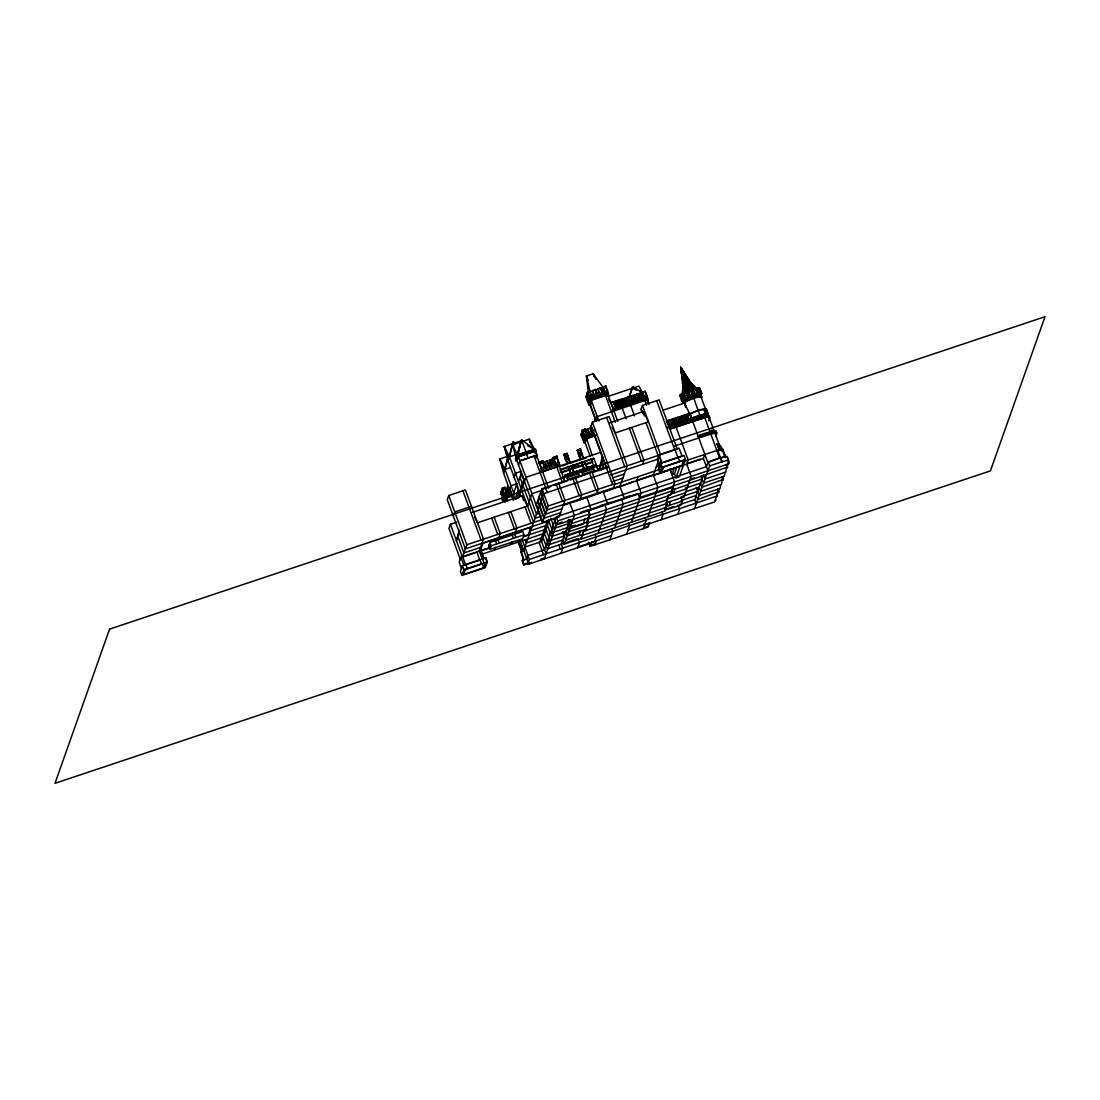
<?xml version="1.0" encoding="UTF-8"?>
<svg xmlns="http://www.w3.org/2000/svg" width="1100" height="1100" viewBox="0 0 1100 1100"><rect width="100%" height="100%" fill="white"/><g stroke="black" fill="none" stroke-linecap="round" stroke-linejoin="round"><path stroke-width="1.5" d="M683.114 392.288L682.743 380.985M564.795 476.107L565.18 475.049L576.854 471.144L579.507 475.489L567.82 479.394L565.18 475.049M576.482 472.203L576.854 471.144M579.824 471.089L580.195 470.03L591.882 466.125L594.523 470.47L582.849 474.375L580.195 470.03M591.498 467.197L591.882 466.125M594.839 466.07L594.921 465.259L587.207 467.844M558.429 465.135L558.951 462.385L556.696 456.239L553.355 457.353L552.764 458.824L553.066 459.649L555.844 458.714M668.305 425.865L699.985 415.291A9.79 1.87 -20.2 0 1 706.241 413.779L708.263 413.999L708.125 416.405A8.91 1.705 -20.2 0 0 698.321 417.931M558.649 464.516L558.951 462.385L540.595 468.518M591.759 396.179L589.944 391.256L587.441 392.095L590.618 398.585L607.296 393.002L607.612 390.885L605.798 385.962L603.295 386.801L602.841 388.066M520.644 477.647L521.592 471.185L515.474 473.234L514.099 477.139M688.215 390.734L690.03 395.656L681.601 400.4L683.898 401.473A8.91 1.705 -20.2 0 1 688.696 398.296L697.043 395.519L697.4 393.236L695.599 388.314L683.348 392.741L685.699 397.609L685.107 395.973L683.471 396.935L684.86 396.646M520.891 441.911L516.354 459.058L524.494 481.209L520.602 490.119L521.441 489.844M507.732 457.875L503.621 473.275L512.944 498.63M508.874 457.641L508.062 460.735L504.226 446.476L512.572 443.685L508.062 460.735L520.135 493.543L517.77 498.135M456.803 539.165L459.099 530.104M507.678 458.81L504.996 469.37L514.058 493.969M508.062 460.735L508.819 457.71M517.88 453.021L519.791 445.486M599.046 469.906L602.484 456.321M511.748 446.793L512.572 443.685M518.004 452.829L519.654 446.6M697.043 395.519L698.651 395.257L699.339 392.934L697.538 388.011L695.599 389.043L689.686 382.388L680.776 367.524L683.1 385.371L682.619 392.123L687.803 388.699L692.587 387.241L695.296 387.53L690.553 382.663L680.776 367.524L683.389 385.467M632.789 386.691L629.131 397.127L632.789 386.691L642.482 392.672L643.692 395.945L641.754 396.605L640.942 394.405M490.201 547.814L479.146 551.499L483.519 539.165L465.41 489.954L448.717 495.522L447.26 499.634L465.369 548.859L548.817 520.987L553.341 533.28M456.692 522.156L450.395 524.26L448.938 528.371L460.433 559.625M453.296 516.038L454.754 511.926L471.446 506.357M456.431 540.678L459.332 532.455M479.297 551.086L482.309 559.295L483.986 558.731L480.961 550.536L460.941 557.219L459.195 562.155L461.711 568.989M475.076 552.86L462.467 557.081L466.826 544.748L448.717 495.522M462.426 565.565L460.391 571.326L461.904 575.424L485.265 567.627L487.3 561.866L485.801 557.769L462.426 565.565L463.939 569.676L461.904 575.424M511.871 445.638L513.26 441.732L515.831 443.644M509.121 490.243L506.069 491.164L506.935 493.144L504.859 487.3L502.356 488.125L504.02 495.151M500.899 492.896L500.913 494.533L502.659 488.95M501.064 492.442L501.366 491.576L501.669 492.401M501.531 491.123L501.834 490.256L502.136 491.081M480.961 550.536L483.34 557.783M501.586 493.68L503.772 500.857L505.285 502.013L506.743 497.901L512.311 496.045M502.741 490.394L505.464 488.936M504.859 487.3L505.161 488.111M520.163 443.974L521.62 439.862L534.49 449.377L531.987 450.216M517.041 455.029L515.446 459.553L516.051 461.189L517.646 456.665L517.041 455.029L535.398 448.896L536.002 450.533L534.93 453.544M505.615 487.877L505.629 489.514L505.615 487.877L501.985 489.816L505.918 488.689M502.879 498.396L503.553 496.457M504.254 494.491L503.786 495.797L501.916 489.404L504.212 495.66M502.562 500.514L504.322 495.591L503.717 493.941L501.971 498.877L502.562 500.514L504.79 499.771M505.931 490.93L508.97 488.895M507.457 487.259L507.471 488.895L510.098 487.3M516.918 460.804L518.375 456.692L535.48 450.986L536.993 455.084L536.14 457.476M506.371 491.397L505.244 489.555M503.47 500.033L505.079 495.509L511.197 493.474M503.772 500.857L505.381 496.334L502.356 488.125M509.053 488.043L513.384 500.335M488.647 546.095L489.913 542.52L522.775 531.548L523.985 534.834L522.569 538.808L489.857 549.381L488.647 546.095L490.325 545.545M509.272 489.72L508.819 491.123L507.54 486.406L509.644 492.14L509.011 490.6L506.344 491.494M509.506 490.091L511.033 485.774L517.151 483.725M518.43 464.901L519.874 460.79L536.993 455.084M485.801 557.769L487.011 562.691M489.857 549.381L491.123 545.806L489.913 542.52M483.739 567.765L485.485 562.829L465.465 569.525L463.719 574.461L483.739 567.765L482.24 563.668M526.226 451.962L527.01 454.712M494.381 550.041L495.357 547.291M498.754 537.707L500.211 533.596L494.175 517.192M518.499 481.429L521.4 473.206L536.498 514.223L539.646 513.164M518.086 490.545L515.034 499.18L513.219 494.257L516.271 485.623L519.447 492.112L518.004 496.224M516.148 499.373L518.691 492.181L519.296 493.817M520.905 488.001L523.82 479.779M518.595 497.86L525.882 477.304L600.518 452.375M535.026 451.22L518.334 456.803L512.545 444.703L529.237 439.134L534.49 449.377L527.697 445.651M534.064 456.06L545.545 487.479M519.846 460.9L536.539 455.331L537.048 458.329M538.945 462.536L539.138 463.664L538.945 462.536L543.111 461.147L543.056 462.99M539.096 462.303L542.506 460.982L544.692 467.335L546.947 466.4M511.074 544.459L512.05 541.723M515.446 532.125L516.89 528.014L510.854 511.61M542.506 460.982L539.99 462.536M542.754 462.179L543.111 461.147M543.881 466.304L542.96 462.206M474.499 516.849L477.482 522.761L527.546 506.041L531.919 493.707L541.365 490.545M551.279 464.956L549.038 465.877L547.305 460.763L544.844 462.303L546.04 465.589L546.342 464.764M544.17 465.493L546.26 464.97M547.002 461.574L547.305 460.763M555.624 463.499L553.382 464.434L551.636 459.305L549.175 460.859L550.385 464.131L548.254 464.75M548.501 464.035L550.605 463.513M550.041 463.829L550.33 463.004L548.158 463.732M551.348 460.13L551.636 459.305M550.385 464.131L550.674 463.32M536.14 505.189L541.956 488.744L608.712 466.455L593.257 472.34M553.506 457.765L553.217 458.59L555.445 457.848M553.066 459.649L553.121 457.806L557.301 456.404L557.232 458.26M530.901 563.434L531.259 562.416L523.751 564.919L522.239 560.821L523.916 560.257L520.891 552.062L523.683 550.399L543.771 493.666L677.284 449.075L659.175 399.864L642.482 405.433L641.039 409.544L642.125 412.527M553.52 459.401L553.809 458.59M552.846 462.591L554.95 462.069M520.891 552.062L522.019 550.962L518.732 542.011M556.408 457.064L556.696 456.239M555.019 461.862L554.73 462.688L553.066 458.178L555.294 457.435M556.93 457.435L557.301 456.404M522.239 560.821L526.707 558.607L527.862 555.321L544.555 549.739L555.72 518.224M523.916 560.257L521.18 551.237M523.751 564.919L522.527 559.996M564.039 454.396L565.757 460.584L564.039 454.396L567.16 453.351L568.879 459.539L566.692 453.599L567.696 457.408M566.995 463.045L564.424 454.369L566.225 460.336M588.555 395.161L585.832 396.619L587.648 401.541L589.16 402.696L588.555 401.046M589.036 397.623L587.441 392.095M527.918 563.53L527.56 564.561L591.085 543.152M524.04 564.094L528.22 562.705L529.375 559.419L522.101 539.66M558.649 483.175L564.987 500.39L559.171 516.835L542.479 522.418L548.295 505.973L541.956 488.744M565.428 458.164L567.889 456.857M567.16 453.351L563.764 455.166M589.944 391.256L586.438 375.994L593.12 373.766L603.075 387.406L604.285 390.692L603.446 390.967L602.236 387.695M587.648 401.541L589.243 397.018L607.612 390.885L606.691 393.47M597.094 394.391L595.279 389.469L592.391 390.981L593.601 394.268L590.934 395.147L590.123 392.961M640.819 393.223L642.482 392.672L638.894 386.114L608.011 396.426L608.204 392.521L589.848 398.654L588.252 403.178L588.857 404.814L591.635 403.893M541.324 537.982L540.169 541.269L541.832 540.719M588.857 404.814L590.452 400.29L589.848 398.654M546.067 553.836L541.544 541.544L549.175 519.956L547.511 520.506M595.279 389.469L596.269 393.374L598.936 392.48L597.74 389.194L600.627 387.681L602.429 392.604M581.996 430.925L585.626 428.986L585.64 430.623L582.299 431.736L581.996 430.925L585.929 429.811M580.924 434.17L583.248 439.299M582.299 430.265L585.021 428.821L587.139 434.555M581.212 434.83L580.91 435.655L580.91 434.005L583.027 439.918L584.76 440.454L585.365 442.104M582.587 430.925L582.134 432.41L583.949 437.332M582.752 431.502L585.255 430.664M596.269 393.374L599.156 391.861M577.39 449.941L579.109 456.129L577.39 449.941L580.511 448.896L582.23 455.084L580.044 449.144L580.649 451.866M585.021 428.821L586.314 433.538M580.346 458.59L577.775 449.9L579.769 455.317M585.337 429.811L585.626 428.986M600.627 387.681L601.618 391.586M583.027 439.918L584.636 435.394L582.519 429.66M540.911 560.092L541.269 559.061L544.61 557.947M578.779 453.709L581.24 452.389M580.511 448.896L577.115 450.711M593.876 434.335L585.998 436.961L584.636 435.394L592.144 432.891L590.329 427.969L587.606 429.413L588.816 432.699L586.534 432.919M575.19 465.245L574.324 467.706L573.114 464.434M585.241 437.03L583.632 441.554L584.237 443.204L585.832 438.68L585.241 437.03L594.248 434.019M585.145 442.709L586.602 438.598L596.062 435.449M588.734 432.493L586.438 432.712M590.329 427.969L590.92 430.774M622.023 486.021L619.795 486.764L627.22 465.795L609.111 416.584L592.419 422.152L590.961 426.264L606.334 468.022M544.252 558.979L557.714 520.946L556.201 516.849L706.406 466.689L708.125 461.808L722.315 457.119A8.374 1.595 -20.2 0 1 727.471 457.05L728.475 459.772M604.051 391.353L604.505 390.074L601.824 390.967M605.798 385.962L606.389 388.768M578.531 464.131L577.651 466.592L576.854 464.406M595.196 419.1L595.65 421.149L597.259 416.625L648.23 399.424L647.625 397.774L612.576 409.489L613.112 411.331L612.576 409.489M595.114 419.953L595.416 420.777M566.39 504.598L566.679 503.772L562.389 505.216M569.731 503.484L570.089 502.453M573.21 501.957L584.898 498.053M563.942 532.359L566.486 535.219L565.62 531.836L568.521 523.614M568.494 519.502L569.58 526.487L575.341 525.25M623.136 404.112L621.321 399.19L610.995 402.641L613.498 401.803L615.312 406.725M592.35 455.826L586.602 438.598M570.35 527.643L567.724 535.04L566.445 531.548L569.36 523.325L551.829 529.183M613.498 401.803L614.089 404.607M591.869 459.388L592.391 462.399L586.025 464.516M560.464 469.439L593.849 458.288L560.175 470.264M560.931 553.41L562.76 548.268L561.248 544.17L564.163 535.947L547.47 541.516M580.25 530.86L583.88 530.159L580.896 538.587L564.217 544.156L567.408 535.109L580.759 530.654L579.013 535.59M580.223 498.933L581.68 494.821L575.341 477.592M619.245 405.419L617.43 400.496L615.271 401.761L616.481 405.047L614.707 405.089M617.43 400.496L618.42 404.388L620.579 403.123L618.42 404.388M586.781 496.884L591.085 509.809M627.014 402.82L625.212 397.897L623.04 399.163L624.25 402.449L622.311 403.095L621.321 399.19M588.225 496.939L599.913 493.047M622.311 403.095L624.47 401.83M598.895 470.8L603.034 459.071M630.905 401.514L629.09 396.591L626.931 397.87L628.141 401.143L626.202 401.789L625.391 399.603M636.625 480.783L641.163 493.075L639.554 497.599L672.939 486.461L673.241 487.272L670.464 495.082L587.029 522.954L589.793 515.144L588.129 509.809L580.539 512.352M584.842 519.145L583.096 524.081L569.745 528.536L574.406 515.377L569.869 503.071M596.654 492.924L597.011 491.906M634.796 400.221L632.981 395.299L630.822 396.564L632.033 399.85L630.3 399.877M577.624 547.827L579.439 542.699L577.94 538.587L547.704 548.694M588.129 509.809L589.627 513.92L586.644 522.349L570.034 527.711L568.947 520.74M596.915 493.364L598.373 489.252L592.034 472.024L576.565 477.909M686.702 464.062L691.226 476.355L683.939 496.911L667.26 502.494L664.799 511.115L581.35 538.986L583.811 530.365L585.475 529.801L588.39 521.579L585.777 530.626L585.475 529.801M632.981 395.299L633.971 399.19M638.688 398.915L636.873 394.006L634.714 395.271L635.924 398.544L634.191 398.585M636.873 394.006L637.862 397.897L639.801 397.251L638.605 393.965L640.764 392.7L642.579 397.623M603.474 491.315L603.102 492.332L605.33 491.59M610.239 472.189L610.527 471.364M606.444 491.219L620.084 485.939M612.507 409.695L646.717 398.269L647.02 396.138L645.205 391.215L642.482 392.672L639.554 391.435M641.754 396.605L643.692 395.945M628.059 530.076L649.632 522.871L648.175 526.982L589.916 546.452L591.374 542.341M645.205 391.215L645.796 394.02M594.674 541.227L596.131 537.116L595.127 534.38M592.419 422.152L615.051 483.67L613.594 487.781L546.837 510.084L540.513 492.855M598.043 533.418L606.485 509.575L604.808 504.24L600.256 505.766M646.332 398.076L647.02 396.138L612.81 407.564L613.332 409.406L607.901 394.652L591.223 400.221L589.765 404.332L595.801 420.736M594.825 544.995L596.351 540.678M647.158 402.435L648.23 399.424M623.136 485.65L633.435 481.484L633.146 482.309M614.721 527.849L623.164 503.993L621.5 498.671M609.84 539.976L612.824 531.548L611.82 528.811M636.487 481.195L638.082 476.671M642.455 464.337L643.913 460.226L631.84 427.419M626.533 534.394L629.516 525.965L628.513 523.243M631.414 522.266L639.856 498.424L638.041 493.501L622.875 498.575M671.852 425.232L670.271 419.691L668.168 420.929L669.364 424.215M663.671 462.467L682.11 456.308L679.099 448.112L659.079 454.795L657.319 459.731L659.835 466.565M675.634 423.967L674.039 418.426L671.935 419.678L673.145 422.95L671.467 422.964M669.969 425.851L668.374 420.324M657.896 462.248L653.166 475.612L655.394 474.87M674.039 418.426L674.616 421.231M679.401 422.703L677.806 417.175L675.702 418.413L676.913 421.699L675.249 421.712M673.75 424.6L672.155 419.059M656.507 474.499L681.876 465.341L683.623 460.405L663.602 467.101L661.856 472.038M677.023 466.524L674.479 473.715L675.991 477.826L679.332 476.712L685.438 459.442L683.925 455.345L660.564 463.141L658.529 468.902L660.041 473L683.402 465.19M677.806 417.175L678.796 421.066M679.016 420.447L680.68 420.434L679.47 417.161L681.574 415.91L683.169 421.451M677.518 423.335L675.923 417.794M660.041 473L662.076 467.239L660.564 463.141M691.68 393.553L690.704 389.647L688.077 390.61L690.03 395.656M682.165 418.715L681.574 415.91M643.211 528.825L646.195 520.396L645.191 517.66M684.461 419.183L682.564 419.801L684.461 419.183L683.251 415.896L685.355 414.645L686.95 420.186M681.285 422.07L679.69 416.543M648.106 516.697L657.841 487.506L653.317 475.2M692.161 419.925L689.824 413.16L687.321 413.985L688.311 417.89L686.345 418.55L685.355 414.645M692.973 389.139L694.788 394.061L692.436 394.776L690.704 389.647M685.053 420.819L683.471 415.277M686.345 418.55L688.531 417.271M689.054 415.319L689.824 413.16M569.979 519.502L571.491 523.6L588.184 518.031L588.486 518.842L671.921 490.971L674.534 481.938L670.148 469.219M688.916 419.526L687.321 413.985M690.841 420.337L691.639 418.082M674.479 473.715L671.976 474.554L674.52 467.362M689.026 415.415A8.91 1.705 -20.2 0 1 698.101 410.575L698.17 410.369M550.385 533.294L567.902 527.436L569.415 531.548L586.933 525.69L587.235 526.515L667.342 499.757L668.498 494.821L665.885 503.869M661.072 519.956L662.888 514.827L661.884 512.091M664.923 509.066L665.803 506.605L682.495 501.022L680.982 496.925L697.675 491.356M666.284 505.23L667.26 502.494M675.991 477.826L680.061 466.317M669.144 505.491L670.587 501.38M674.96 489.046L673.502 493.158L673.049 491.92M695.283 417.12L699.985 415.291C699.902 420.489 709.335 411.194 709.541 417.794L709.046 418.454L709.046 417.147L714.477 431.915L715.963 431.296L716.554 432.933L710.779 433.964L674.534 446.078M700.686 416.9L701.112 418.77A8.91 1.705 -20.2 0 1 703.244 418.124M686.551 464.461L688.146 459.951L674.877 423.857M715.619 436.191L716.746 433.001L716.155 431.351C706.819 430.746 682.22 442.172 711.095 432.107M698.803 437.965L698.335 435.944M708.936 416.158L709.761 417.835L708.689 420.888M709.541 417.794L708.73 417.051L703.533 417.849L670.079 428.959M677.765 514.388L679.58 509.245L678.067 505.147M682.495 501.022L681.038 505.134L664.496 510.304L664.799 511.115M699.902 460.006L700.191 459.181L686.84 463.65M703.244 458.893L704.839 454.369M713.625 430.98L713.872 430.279L716.155 431.351L715.688 432.658M696.273 503.676L694.76 499.579L703.01 476.272M694.444 508.819L709.638 465.919L708.125 461.808M716.293 496.98L715.138 500.28L715.963 499.991L714.546 501.916L649.344 523.696M717.75 492.869L716.581 496.169L717.42 495.88L716.416 493.158M719.207 488.757L718.039 492.058L718.878 491.769L717.874 489.046M720.665 484.646L720.046 488.482L699.174 495.454L696.163 487.245M722.122 480.535L721.49 484.371L700.631 491.342L699.132 487.245L685.465 491.796M723.566 476.424L722.411 479.724L723.236 479.435L722.232 476.712M725.024 472.312L724.405 476.149L703.546 483.12L701.03 476.286M726.481 468.201L725.862 472.038L705.004 479.009L703.491 474.911M727.939 464.09L726.77 467.39L727.609 467.101L726.605 464.379M717.42 495.88L529.375 559.419M681.038 500.527L696.217 495.467L697.73 499.565L718.878 491.769M685.41 488.194L700.576 483.134L702.089 487.231L723.236 479.435M673.076 486.049L727.609 467.101M727.554 458.893L728.777 463.815L557.714 520.946M698.651 395.257L699.834 395.244L700.755 392.906L698.94 387.984L697.538 388.011M700.576 395.904L701.663 393.69L700.714 393.498L698.899 388.575L699.737 388.245L701.553 393.168L699.834 395.244M596.489 540.609L591.223 542.74M595.471 543.482L590.205 545.627L589.201 542.891M688.985 381.728C690.058 377.575 678.989 387.901 683.127 380.971M681.849 398.475L682.371 397.788L682.962 399.424L682.179 399.644M702.034 397.251A9.804 1.87 -20.2 0 0 694.829 397.678A9.804 1.87 -20.2 0 0 684.173 402.71L683.65 403.397L683.567 401.06A9.804 1.87 -20.2 0 1 694.237 396.041A9.804 1.87 -20.2 0 1 701.429 395.615L701.511 397.953M701.099 394.446L701.663 393.69L699.737 388.245M707.836 415.181L706.447 409.076L698.101 410.575M701.553 393.168L694.499 394.336L692.684 389.414M684.874 374.619L681.794 375.457L682.509 375.54M683.994 401.913L681.725 400.922L682.454 400.111L680.364 394.721L684.984 392.59L684.379 384.147L680.776 367.524L690.511 382.47L697.235 389.221M689.342 414.521L689.81 414.15A9.804 1.87 -20.2 0 1 704.426 408.856L705.719 408.842L707.534 413.765L706.764 414.109M725.808 457.6L722.782 449.405L720.706 449.24L683.65 461.45M685.85 377.217L686.62 376.489L682.165 378.235L680.776 367.524L690.223 382.374L696.644 389.029L698.94 387.984M681.574 393.786L683.389 398.709L685.699 397.609M699.339 392.934L698.692 393.277L696.891 388.355M705.554 414.136L706.241 413.779L704.426 408.856L703.739 409.214L705.595 414.123M683.279 400.84L681.725 400.922L679.8 395.478L680.639 395.189M700.755 392.906L699.985 393.25L700.714 393.498M705.719 408.842L704.921 409.186L706.131 412.473M689.425 394.006L687.129 394.982L687.844 395.051L680.776 367.524L689.384 381.411M680.749 395.67L679.8 395.478M681.725 400.922L682.55 400.592M706.805 412.679L707.657 412.362L706.929 412.115M689.879 395.533L695.076 393.786L693.261 388.877M587.221 392.714L603.075 387.406M588.431 395.986L589.256 395.711M588.197 396.646L589.023 396.371M587.964 397.306L588.803 397.031L587.73 397.966M606.554 391.779L607.393 391.504L606.788 389.854M587.496 398.626L588.335 398.337M606.32 392.439L607.159 392.15L606.554 390.514M587.263 399.272L588.101 398.998M589.394 398.668L588.569 398.942L586.987 393.36L589.16 399.328L588.335 399.603L586.52 394.68L588.101 400.263M590.452 400.29L608.809 394.158M621.101 399.809L638.605 393.965M645.961 397.031L646.8 396.756L646.195 395.12M513.961 443.231L520.919 440.908M699.009 389.056L699.848 388.781M508.131 456.225L499.785 459.016L503.621 473.275M609.895 422.744L643.266 411.592L648.519 421.836L615.148 432.987L612.15 427.13M515.006 454.974L509.438 456.83L504.226 446.476L508.75 458.783M530.53 450.697L517.798 454.946L521.62 439.862L527.56 456.541M593.959 430.196L591.236 431.654L593.739 430.815M594.041 430.416L591.319 431.86L593.821 431.021M517.646 456.665L536.002 450.533M662.558 410.355L684.53 403.013A8.91 1.705 -20.2 0 1 689.301 399.933L693.564 398.269A8.91 1.705 -20.2 0 1 701.085 397.1M585.832 438.68L596.351 435.16M510.565 467.514L504.996 469.37L499.785 459.016L504.309 471.322M564.231 454.919L566.5 454.163M577.582 450.464L579.851 449.707M539.248 463.361L543.414 461.959M552.764 458.824L557.604 457.229M679.47 417.161L666.49 420.942L667.7 424.229L669.584 423.596M681.368 416.529L683.251 415.896M685.135 415.264L689.604 413.765L690.965 417.464M540.444 463.774L542.671 463.031M554.276 460.309L552.049 461.051L552.502 462.289M566.033 459.814L569.154 458.769M579.384 455.359L582.505 454.314M696.259 416.721L691.556 418.275L707.864 462.578L720.308 457.737L721.82 461.849M697.469 416.309C700.659 413.215 700.851 419.279 699.902 415.498A8.91 1.705 -20.2 0 0 697.716 416.281M707.768 412.844L706.131 409.695M668.085 426.484L691.419 418.688M667.59 427.955L704.151 415.924L710.188 432.328M670.01 429.165L704.742 417.56M561.976 465.974L566.473 464.475M569.484 463.471L573.98 461.959M575.094 461.587L577.321 460.845M578.82 460.35L586.341 457.834M560.808 472.216L592.68 461.574M562.183 472.491L570.13 469.837M573.32 468.765L582.849 465.589M501.366 493.268L503.58 492.511M503.649 492.855L503.415 493.501M503.181 494.161L511.418 491.37M504.474 493.873L509.644 492.14M503.374 494.684L501.449 490.724L503.319 497.118M504.322 495.591L510.482 493.529M564.891 475.296L570.721 473.344M573.65 472.368L584.293 468.82M565.648 475.365L577.335 471.474M580.676 470.346L592.35 466.455M566.266 475.626L570.639 474.155M511.5 494.285L505.381 496.334L507.842 500.885M566.28 476.245L577.967 472.34M581.309 471.226L592.982 467.335M567.023 477.62L578.71 473.715M582.038 472.601L593.725 468.696M472.257 512.408L522.335 495.688L527.546 506.041M545.009 488.455L541.668 489.569L543.482 494.491M546.494 487.96L550.949 486.475M553.905 485.485L558.36 484M559.873 483.491L567.462 480.947M570.501 479.944L575.053 478.418M698.94 437.594L711.232 433.482L716.746 433.001L715.082 433.551L718.85 443.809L722.782 449.405L722.04 451.522L722.865 451.248M610.651 474.953L657.47 459.319L660.495 467.514M612.342 478.019L624.305 474.018M612.466 481.594L622.848 478.129M656.232 466.978L660.962 465.396M662.076 467.239L685.438 459.442M548.295 505.973L615.051 483.67M614.158 484.66L659.505 469.507M721.119 449.955L719.455 450.519L717.186 444.359L718.85 443.809L717.145 443.726L720.706 449.24L716.815 450.368L721.119 449.955L719.4 449.873L717.255 443.726M636.776 480.37L653.469 474.788M562.237 505.629L670.01 469.631M683.361 465.176L703.381 458.48L707.905 470.786M562.072 508.612L545.394 514.195L539.055 496.966M541.337 516.23L535.04 518.334L519.956 477.317M560.615 512.724L543.936 518.306L537.598 501.078M466.826 544.748L541.461 519.819M709.638 465.919L723.827 461.216A8.374 1.595 -20.2 0 1 728.984 461.147L728.227 463.279L729.066 462.99M548.529 521.799L546.851 522.362L545.834 525.236L547.511 524.686M606.334 503.731L610.885 502.219M623.026 498.163L630.602 495.619M587.977 510.221L621.362 499.084M480.604 547.388L463.911 552.97L457.875 536.566M530.668 530.668L547.36 525.099L551.884 537.391M547.223 525.511L545.545 526.061L544.527 528.935L546.191 528.385M491.123 545.806L523.985 534.834M557.837 523.559L562.389 522.033M689.837 479.462L694.389 477.95M589.627 513.92L556.256 525.058L553.74 518.224M490.586 547.442L480.494 550.454L483.065 543.18L530.929 527.202L528.206 534.875L523.655 536.401M523.559 536.663L545.902 529.21L550.44 541.502M589.793 515.144L673.241 487.272M545.545 530.227L543.868 530.791L543.07 533.046L544.748 532.496M688.38 483.574L702.034 479.022M671.619 490.16L688.311 484.578M480.934 554.538L544.445 533.321L548.982 545.614M544.156 534.132L542.493 534.696L541.612 537.158L543.29 536.607M551.952 536.388L566.445 531.548M667.04 498.933L685.396 492.8M524.851 547.112L541.544 541.544M566.665 534.71L567.504 534.421M463.939 569.676L487.3 561.866M580.47 531.479L567.119 535.934L563.31 531.63M584.114 531.176L667.562 503.305M546.013 545.627L562.705 540.059L564.217 544.156M665.926 509.204L673.516 506.674M679.594 504.639L694.76 499.579M577.913 547.016L611.366 535.659M527.78 563.942L531.121 562.829M541.131 559.474L544.473 558.36M649.495 523.284L644.6 524.92L644.036 523.38M643.582 527.794L648.477 526.171M691.831 393.14L694.183 392.425L693.605 392.975L680.776 367.524L683.265 384.89L682.316 394.625L683.265 384.89L690.223 382.374L692.973 385.839M680.364 394.721L683.65 393.374L683.719 384.546L680.776 367.524L687.61 379.349M702.048 414.837L703.986 414.37M719.84 458.576L710.779 433.964M696.314 391.916L698.087 391.641L696.795 392.329L695.599 389.043M711.384 430.32L713.034 431.351L711.989 431.97L711.384 430.32L714.821 431.172L713.515 431.819L712.924 430.183M722.81 457.586L720.555 458.026L717.53 449.817M683.348 392.741L684.984 392.59M683.939 386.43C681.615 385.371 689.673 382.264 691.24 383.364M683.98 389.359C681.024 388.011 691.281 384.038 693.261 385.454M683.925 401.156L682.509 401.184L680.707 396.261M699.394 391.614L700.109 391.861M632.211 388.341L636.611 390.197M688.077 390.61L689.315 393.181M694.141 389.276L688.971 382.498L680.776 367.524L682.344 378.29M718.548 443.699L722.219 449.212M608.616 399.328L610.775 403.26M682.481 373.862L680.776 367.524L684.571 374.797M596.049 379.418L593.12 373.766L594.22 376.75M689.604 413.765L684.53 403.013L685.685 407.138M681.794 370.631L680.776 367.524L684.2 374.976M690.484 390.28L680.776 367.524L688.518 390.981M580.044 449.144L583.825 458.645M585.076 461.808L587.592 468.146M566.692 453.599L570.474 463.1M571.725 466.276L574.241 472.601M682.715 372.749L680.776 367.524L681.973 370.576M581.089 452.911L582.959 457.71M584.829 462.509L586.699 467.308M567.119 455.757L569.607 462.165M571.477 466.964L573.348 471.776M680.776 367.524L681.546 369.572M722.59 449.336L725.615 457.545M723.374 452.623L724.886 456.72M726.316 465.19L727.32 467.926M701.181 397.54L707.245 413.531M720.624 457.641L722.136 461.739M710.628 431.846L711.232 433.482M690.621 389.868L692.436 394.776M693.041 396.426L693.646 398.062M700.59 416.928L701.181 418.564M700.507 417.134L692.505 394.57M721.944 477.524L722.947 480.26M685.919 391.696L687.734 396.619L685.561 391.655M683.898 392.7L684.695 394.886M689.755 413.366L691.116 417.051M682.275 393.649L684.076 398.571M717.585 489.857L718.589 492.594M683.898 401.473L685.822 406.725M683.141 401.638L683.746 403.274M673.131 418.729L674.946 423.651M675.551 425.288L676.156 426.938M678.095 457.284L679.594 461.395M674.933 449.501L677.944 457.696M656.673 400.703L674.781 449.914M686.4 487.465L686.854 488.689L670.161 494.271L670.464 495.082M683.499 495.688L683.939 496.911M647.322 399.905L648.973 404.374M642.702 392.054L644.518 396.976M643.074 395.615L643.679 397.251M644.284 398.888L644.889 400.538M643.61 397.457L646.456 405.212M669.969 469.095L671.976 474.554M641.658 392.947L642.868 396.234M638.811 393.346L640.626 398.269M642.482 405.433L660.591 454.644M659.079 454.795L661.939 463.402L658.928 455.207M641.245 408.925L643.005 413.696M646.016 422.675L658.089 455.482M634.934 394.652L636.735 399.575M660.275 463.966L661.788 468.064M657.69 458.7L660.701 466.909M659.038 467.459L660.55 471.556M658.817 468.078L660.33 472.175M631.043 395.945L632.857 400.868M627.688 397.072L634.466 415.91M627.921 398.915L628.829 401.376M627.151 397.251L628.966 402.174M665.803 506.605L666.105 507.416L582.656 535.288L582.354 534.476L565.661 540.045L562.567 531.644M623.26 398.544L625.075 403.466M619.369 399.85L621.184 404.772M621.761 406.422L622.366 408.059M621.074 404.979L626.134 418.701M619.121 400.469L620.359 403.741M629.337 428.244L641.396 461.065M615.491 401.143L617.293 406.065M610.995 402.641L612.81 407.564M606.705 391.366L607.296 393.002M613.938 411.056L617.788 421.493M603.295 386.801L605.11 391.724M603.666 390.349L615.285 422.331M597.946 388.575L599.761 393.498M606.609 417.422L624.717 466.634M592.611 390.362L594.426 395.285M588.087 380.476L586.438 375.994L588.211 391.971M590.013 396.935L598.881 421.053M589.985 403.714L596.021 420.118M619.946 486.351L624.47 498.658M586.053 396L587.868 400.922M588.541 402.353L589.146 403.989M591.181 425.659L606.952 468.518M606.21 467.28L612.549 484.509M601.796 462.578L603.996 468.531M601.576 463.183L603.776 469.15M587.826 428.808L589.641 433.716M600.339 466.689L601.439 469.672M600.132 467.294L601.219 470.277M585.393 435.325L585.998 436.961M593.849 458.288L598.139 469.947M582.285 430.1L584.416 436.013M582.368 431.75L584.183 436.672M583.715 437.979L581.9 433.07L583.481 438.639M583.935 439.436L590.081 456.129M591.181 459.112L593.464 465.314M603.254 491.92L607.777 504.226M583.921 440.729L584.526 442.379M589.531 472.862L595.856 490.078M572.839 478.431L579.178 495.66M586.726 522.143L587.029 522.954M588.404 542.341L589.916 546.452M557.26 459.388L558.058 461.574M559.254 466.152L564.754 481.099M553.355 457.353L562.237 481.91M554.125 462.165L553.314 459.979L553.919 462.743M581.048 538.175L581.35 538.986M551.815 461.505L552.118 462.316M549.464 460.034L551.21 465.163M556.146 484.014L562.485 501.229M567.518 520.877L569.58 526.487M545.132 461.478L546.865 466.606M539.165 462.096L541.97 470.085L536.539 455.331M542.575 471.735L548.598 488.139M531.506 445.28L529.237 439.134L530.076 442.324M545.298 487.63L547.112 492.553M550.77 518.237L554.799 529.169M540.719 492.236L547.058 509.465M558.745 545.009L560.257 549.106M539.275 496.348L545.6 513.576M537.817 500.459L544.156 517.688M514.388 444.812L513.26 441.732L509.438 456.83L533.582 522.445M536.36 504.57L542.699 521.799M518.375 456.692L542.479 522.418M547.525 549.725L543.001 537.433L526.309 543.001L525.209 540.018M539.041 542.369L543.565 554.675M525.044 506.88L531.08 523.284M518.856 490.462L521.152 496.732M519.846 539.962L528.22 562.705M521.207 545.256L522.844 549.739M503.085 497.777L500.981 492.03L501.201 493.707M508.351 512.449L514.388 528.852M517.88 541.337L521.73 551.788M514.69 534.256L515.9 537.529M512.188 535.081L513.398 538.368M491.672 518.031L497.709 534.435M497.998 539.825L499.207 543.111M495.495 540.664L496.705 543.936M489.211 544.514L490.421 547.8M462.908 490.793L481.016 540.004M482.46 558.882L483.973 562.98M479.957 559.721L481.47 563.819M476.795 551.925L479.806 560.134L465.63 564.864L462.605 556.669M465.768 564.451L467.28 568.562M450.395 524.26L462.467 557.081M460.941 557.219L463.953 565.428M577.775 449.9L581.13 459.539M582.244 462.756L584.471 469.191M564.424 454.369L567.779 464.007M568.893 467.225L571.12 473.646M581.446 461.835L584.196 469.961M568.095 466.29L570.295 472.794M643.266 411.592L644.408 415.896M512.545 444.703L516.354 459.058M522.335 495.688L523.614 500.596M706.447 409.076L705.622 409.406M688.105 378.881L682.523 380.902M695.076 393.786L695.104 395.973M562.952 477.359A8.91 1.361 71.5 0 1 564.493 480.507M594.921 465.259A8.91 1.361 71.5 0 1 597.864 469.356M692.312 418.935A8.91 1.705 -20.2 0 1 693.798 418.069M683.884 402.476A9.804 1.87 -20.2 0 1 683.059 401.748M109.574 629.131L55 783.296L990.426 470.869L1045 316.704L109.574 629.131M541.2 470.168L559.556 464.035L560.161 465.671L541.736 472.01L541.2 470.168M543.826 465.176L543.524 466.001L545.985 464.461L543.826 465.176"/></g></svg>
